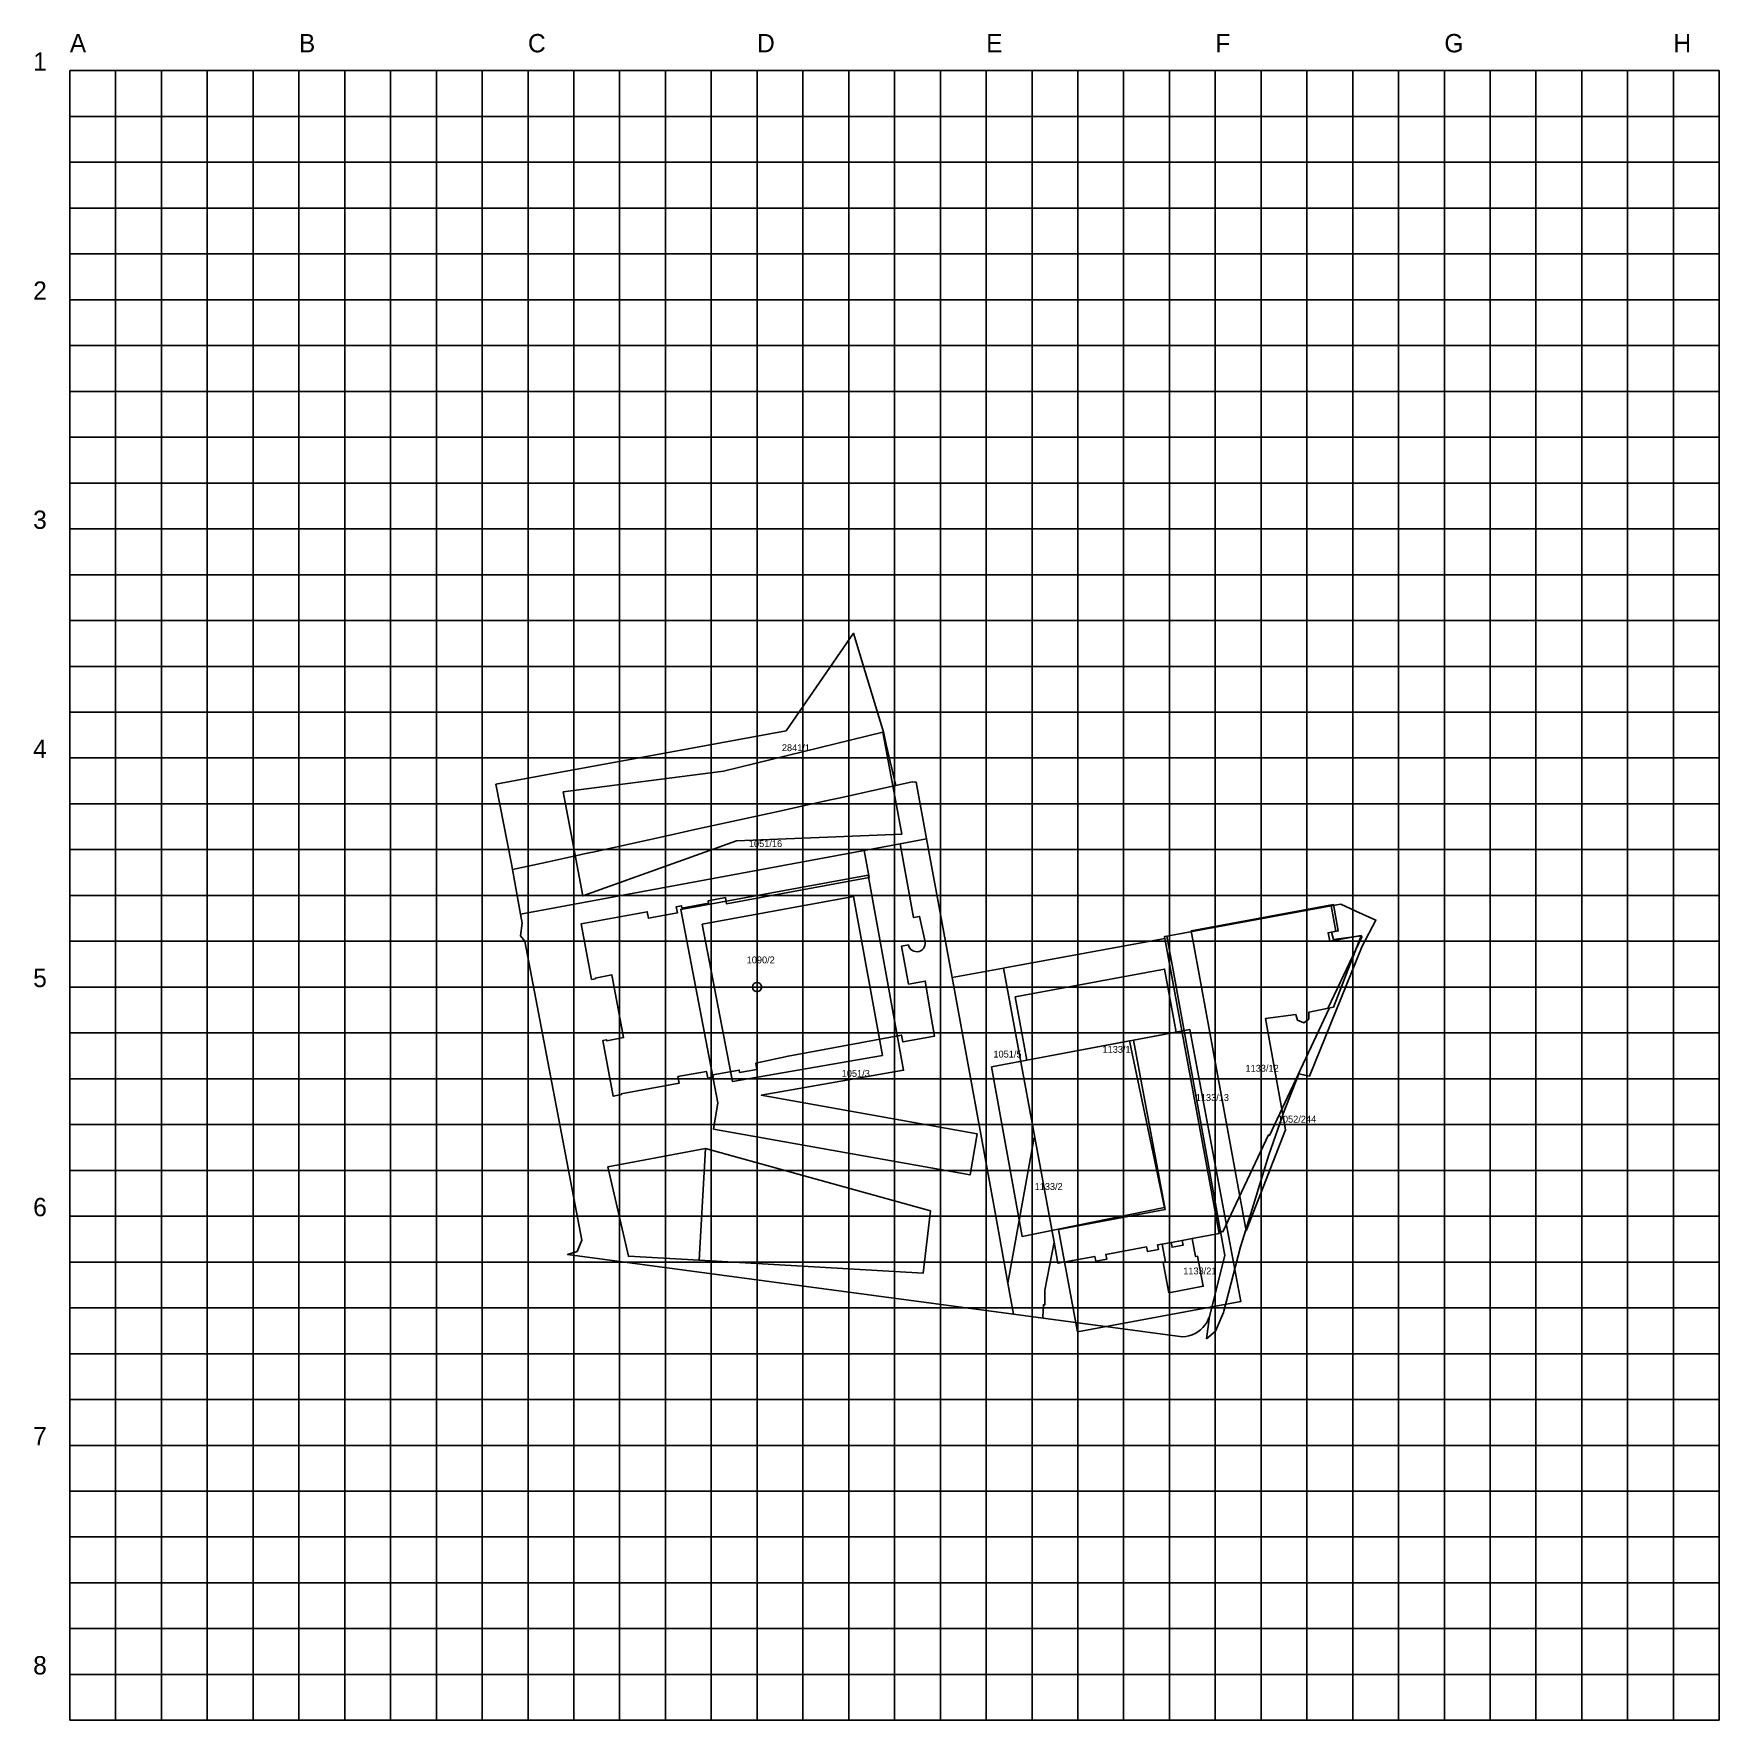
# Model space of a CAD drawing. Header units: metres. Extents: x -158 to 210, y -160 to 208.
import ezdxf

# ---------------------------------------------------------------- set-up
doc = ezdxf.new("R2010")
doc.units = ezdxf.units.M
for name, color, linetype in [('FOOTPRINT', 5, 'Continuous'), ('GRID_MAJOR', 2, 'Continuous'), ('GRID_MINOR', 8, 'Continuous'), ('GRID_TEXT', 2, 'Continuous'), ('ORIGIN', 1, 'Continuous'), ('PARCEL_OFFICIAL', 6, 'Continuous'), ('PARCEL_TEXT', 6, 'Continuous')]:
    doc.layers.add(name, color=color, linetype=linetype)

msp = doc.modelspace()

# ---------------------------------------------------------------- linework, layer by layer
at = {"layer": 'FOOTPRINT'}
for points in [[(-42.29, 42.65), (-38.05, 19.89), (-4.47, 31.91), (31.58, 33.37), (27.42, 55.64), (-7.31, 47.16)], [(48, -32), (0.89, -23.59), (31.99, -18.14), (24.27, 24.46), (-16.67, 16.95), (-8.54, -25.22), (-9.5, -31), (46.5, -41)], [(-11.98, 13.74), (-5.35, -20.62), (27.34, -14.89), (21.05, 19.8)], [(94.76, 12.3), (106.73, -53.17), (115.34, -31.18), (110.95, -6.87), (117.57, -5.99), (117.94, -7.24), (119.35, -7.83), (120.42, -6.96), (120.4, -5.47), (125.83, -4.35), (131.87, 11.17), (125.78, 10.41), (125.39, 12.02), (126.85, 12.26), (125.82, 18.02)], [(58.9, -15.92), (91.44, -9.85), (88.94, 3.92), (56.34, -2.15)], [(69.96, -75.24), (105.6, -68.59), (94.48, -9.26), (82.15, -11.58), (89.04, -48.54), (65.79, -52.87)], [(51.169, -17.398), (57.84, -54.42), (88.95, -48.07), (81.29, -11.74)], [(-32.57, -39.21), (-28.08, -58.73), (-12.67, -59.62), (-11.26, -35.24)], [(-11.26, -35.24), (-12.67, -59.62), (36.23, -62.45), (37.83, -48.86)]]:
    msp.add_lwpolyline(points, close=True, dxfattribs=at)
at = {"layer": 'GRID_MAJOR'}
for p, q in [((-150, -160), (-150, 200)), ((-150, 200), (210, 200)), ((-100, -160), (-100, 200)), ((-50, -160), (-50, 200)), ((0, -160), (0, 200)), ((50, -160), (50, 200)), ((100, -160), (100, 200)), ((150, -160), (150, 200)), ((200, -160), (200, 200)), ((-150, 150), (210, 150)), ((-150, 100), (210, 100)), ((-150, 50), (210, 50)), ((-150, 0), (210, 0)), ((-150, -50), (210, -50)), ((-150, -100), (210, -100)), ((-150, -150), (210, -150))]:
    msp.add_line(p, q, dxfattribs=at)
at = {"layer": 'GRID_MINOR'}
for p, q in [((-140, -160), (-140, 200)), ((-130, -160), (-130, 200)), ((-120, -160), (-120, 200)), ((-110, -160), (-110, 200)), ((-90, -160), (-90, 200)), ((-80, -160), (-80, 200)), ((-70, -160), (-70, 200)), ((-60, -160), (-60, 200)), ((-40, -160), (-40, 200)), ((-30, -160), (-30, 200)), ((-20, -160), (-20, 200)), ((-10, -160), (-10, 200)), ((10, -160), (10, 200)), ((20, -160), (20, 200)), ((30, -160), (30, 200)), ((40, -160), (40, 200)), ((60, -160), (60, 200)), ((70, -160), (70, 200)), ((80, -160), (80, 200)), ((90, -160), (90, 200)), ((110, -160), (110, 200)), ((120, -160), (120, 200)), ((130, -160), (130, 200)), ((140, -160), (140, 200)), ((160, -160), (160, 200)), ((170, -160), (170, 200)), ((180, -160), (180, 200)), ((190, -160), (190, 200)), ((210, -160), (210, 200)), ((-150, 190), (210, 190)), ((-150, 180), (210, 180)), ((-150, 170), (210, 170)), ((-150, 160), (210, 160)), ((-150, 140), (210, 140)), ((-150, 130), (210, 130)), ((-150, 120), (210, 120)), ((-150, 110), (210, 110)), ((-150, 90), (210, 90)), ((-150, 80), (210, 80)), ((-150, 70), (210, 70)), ((-150, 60), (210, 60)), ((-150, 40), (210, 40)), ((-150, 30), (210, 30)), ((-150, 20), (210, 20)), ((-150, 10), (210, 10)), ((-150, -10), (210, -10)), ((-150, -20), (210, -20)), ((-150, -30), (210, -30)), ((-150, -40), (210, -40)), ((-150, -60), (210, -60)), ((-150, -70), (210, -70)), ((-150, -80), (210, -80)), ((-150, -90), (210, -90)), ((-150, -110), (210, -110)), ((-150, -120), (210, -120)), ((-150, -130), (210, -130)), ((-150, -140), (210, -140)), ((-150, -160), (210, -160))]:
    msp.add_line(p, q, dxfattribs=at)
at = {"layer": 'ORIGIN'}
msp.add_circle((0, 0), 1, dxfattribs=at)
at = {"layer": 'PARCEL_OFFICIAL'}
for points in [[(-37.066, 29.205), (-35.851, 29.472), (-19.349, 33.102), (-13.578, 34.37), (5.229, 38.488), (9.422, 39.417), (13.391, 40.285), (14.675, 40.563), (18.507, 41.402), (28.874, 43.684), (30.256, 43.985), (28.205, 52.96), (27.649, 55.388), (23.61, 68.774), (21.056, 77.226), (6.328, 55.911), (-25.722, 50.024), (-47.238, 46.079), (-56.985, 44.285), (-53.609, 26.912), (-53.363, 25.633), (-49.991, 26.369), (-45.916, 27.272), (-38.683, 28.851)], [(31.243, 31.29), (36.982, 32.351), (34.696, 44.726), (34.431, 44.751), (33.831, 44.779), (30.256, 43.985), (28.874, 43.684), (18.507, 41.402), (14.675, 40.563), (13.391, 40.285), (9.422, 39.417), (5.229, 38.488), (-13.578, 34.37), (-19.349, 33.102), (-35.851, 29.472), (-37.066, 29.205), (-38.683, 28.851), (-45.916, 27.272), (-49.991, 26.369), (-53.363, 25.633), (-51.659, 15.954), (23.386, 29.837)], [(-51.633, 11.203), (-50.663, 10.024), (-38.27, -55.203), (-39.294, -57.665), (-41.37, -58.354), (9.664, -65.223), (55.929, -71.395), (54.728, -64.635), (51.993, -49.213), (42.555, 2.075), (36.982, 32.351), (31.243, 31.29), (34.162, 15.186), (35.451, 15.424), (36.67, 9.857), (36.692, 9.477), (36.634, 9.095), (36.5, 8.744), (36.292, 8.422), (36.026, 8.154), (35.712, 7.939), (35.358, 7.799), (34.984, 7.728), (34.598, 7.746), (34.232, 7.837), (33.887, 8.001), (33.583, 8.232), (33.341, 8.522), (33.154, 8.849), (33.043, 9.218), (31.527, 8.939), (33.068, 0.661), (36.711, 1.333), (38.316, -8.219), (38.748, -10.703), (31.825, -11.967), (31.55, -10.481), (14.648, -13.62), (6.781, -15.064), (-0.269, -16.578), (-0.021, -17.947), (-3.815, -18.62), (-3.905, -18.107), (-9.69, -19.134), (-9.599, -19.647), (-10.781, -19.86), (-11.055, -18.383), (-17.29, -19.512), (-17.026, -20.99), (-29.643, -23.279), (-29.618, -23.467), (-31.396, -23.822), (-33.664, -11.646), (-32.847, -11.494), (-32.81, -11.691), (-29.148, -11.016), (-31.671, 2.649), (-35.324, 1.976), (-35.302, 1.817), (-36.129, 1.663), (-38.377, 13.842), (-23.956, 16.449), (-23.701, 15.03), (-17.401, 16.198), (-17.654, 17.527), (-16.483, 17.748), (-16.392, 17.235), (-10.595, 18.315), (-10.695, 18.826), (-6.925, 19.525), (-6.679, 18.176), (24.479, 23.941), (23.386, 29.837), (-51.659, 15.954), (-51.307, 13.973)], [(14.648, -13.62), (31.55, -10.481), (31.825, -11.967), (38.748, -10.703), (38.316, -8.219), (36.711, 1.333), (33.068, 0.661), (31.527, 8.939), (33.043, 9.218), (33.154, 8.849), (33.341, 8.522), (33.583, 8.232), (33.887, 8.001), (34.232, 7.837), (34.598, 7.746), (34.984, 7.728), (35.358, 7.799), (35.712, 7.939), (36.026, 8.154), (36.292, 8.422), (36.5, 8.744), (36.634, 9.095), (36.692, 9.477), (36.67, 9.857), (35.451, 15.424), (34.162, 15.186), (31.243, 31.29), (23.386, 29.837), (24.479, 23.941), (-6.679, 18.176), (-6.925, 19.525), (-10.695, 18.826), (-10.595, 18.315), (-16.392, 17.235), (-16.483, 17.748), (-17.654, 17.527), (-17.401, 16.198), (-23.701, 15.03), (-23.956, 16.449), (-38.377, 13.842), (-36.129, 1.663), (-35.302, 1.817), (-35.324, 1.976), (-31.671, 2.649), (-29.148, -11.016), (-32.81, -11.691), (-32.847, -11.494), (-33.664, -11.646), (-31.396, -23.822), (-29.618, -23.467), (-29.643, -23.279), (-17.026, -20.99), (-17.29, -19.512), (-11.055, -18.383), (-10.781, -19.86), (-9.599, -19.647), (-9.69, -19.134), (-3.905, -18.107), (-3.815, -18.62), (-0.021, -17.947), (-0.269, -16.578), (6.781, -15.064)], [(125.294, 17.712), (91.02, 11.408), (89.444, 11.121), (90.802, 3.666), (101.15, -53.362), (101.366, -53.322), (101.656, -53.373), (111.618, -32.269), (111.824, -32.372), (124.864, -4.657), (124.649, -4.555), (132.01, 11.003), (131.836, 11.241), (124.97, 10.005), (124.605, 11.853), (126.325, 12.19)], [(98.05, -76.723), (100.078, -75.102), (101.795, -70.99), (101.867, -70.707), (105.478, -56.654), (106.686, -52.955), (111.703, -36.568), (115.115, -26.862), (118.04, -19.495), (118.272, -18.908), (120.551, -19.402), (132.057, 8.899), (135.055, 14.631), (130.686, 16.605), (127.381, 18.1), (125.294, 17.712), (126.325, 12.19), (124.605, 11.853), (124.97, 10.005), (131.836, 11.241), (132.01, 11.003), (124.649, -4.555), (124.864, -4.657), (111.824, -32.372), (111.618, -32.269), (101.656, -53.373), (101.366, -53.322), (101.15, -53.362), (102.098, -58.572), (98.729, -71.895)], [(64.814, -55.679), (62.806, -66.12), (62.811, -69.319), (62.508, -69.32), (62.354, -72.017), (62.449, -72.266), (92.867, -76.325), (93.573, -76.248), (94.26, -76.103), (94.936, -75.879), (95.581, -75.578), (96.187, -75.213), (96.755, -74.791), (97.274, -74.306), (97.735, -73.768), (98.128, -73.179), (98.467, -72.557), (98.729, -71.895), (102.098, -58.572), (101.15, -53.362), (90.802, 3.666), (89.444, 11.121), (88.902, 11.027), (88.976, 10.633), (100.815, -53.791), (94.976, -54.866), (95.711, -58.813), (96.144, -58.734), (97.367, -65.289), (89.867, -66.683), (88.66, -60.105), (89.113, -60.022), (88.39, -56.084), (87.406, -56.269), (87.588, -57.294), (85.215, -57.731), (85.024, -56.708), (76.113, -58.346), (76.305, -59.379), (73.903, -59.821), (73.71, -58.787), (65.647, -60.278)], [(53.789, 4.143), (60.644, -32.821), (64.814, -55.679), (65.647, -60.278), (73.71, -58.787), (73.903, -59.821), (76.305, -59.379), (76.113, -58.346), (85.024, -56.708), (85.215, -57.731), (87.588, -57.294), (87.406, -56.269), (88.39, -56.084), (90.379, -55.72), (92.791, -55.267), (94.976, -54.866), (100.815, -53.791), (88.976, 10.633), (54.065, 4.191)], [(60.644, -32.821), (53.789, 4.143), (42.555, 2.075), (51.993, -49.213), (54.728, -64.635), (60.477, -32.854)], [(55.929, -71.395), (62.449, -72.266), (62.354, -72.017), (62.508, -69.32), (62.811, -69.319), (62.806, -66.12), (64.814, -55.679), (60.644, -32.821), (60.477, -32.854), (54.728, -64.635)], [(88.39, -56.084), (89.113, -60.022), (88.66, -60.105), (89.867, -66.683), (97.367, -65.289), (96.144, -58.734), (95.711, -58.813), (94.976, -54.866), (92.791, -55.267), (92.987, -56.331), (90.576, -56.783), (90.379, -55.72)]]:
    msp.add_lwpolyline(points, close=True, dxfattribs=at)

# ---------------------------------------------------------------- texts
at = {"layer": 'GRID_TEXT'}
for s, p in [('A', (-150, 204)), ('B', (-100, 204)), ('C', (-50, 204)), ('D', (0, 204)), ('E', (50, 204)), ('F', (100, 204)), ('G', (150, 204)), ('H', (200, 204)), ('1', (-158, 200)), ('2', (-158, 150)), ('3', (-158, 100)), ('4', (-158, 50)), ('5', (-158, 0)), ('6', (-158, -50)), ('7', (-158, -100)), ('8', (-158, -150))]:
    msp.add_text(s, height=4, dxfattribs=at).set_placement(p)
at = {"layer": 'PARCEL_TEXT'}
for s, p in [('2841/1', (5.405, 51.492)), ('1051/16', (-1.787, 30.563)), ('1090/2', (-2.277, 5.188)), ('1051/5', (51.587, -15.373)), ('1133/1', (75.391, -14.339)), ('1051/3', (18.464, -19.579)), ('1133/12', (106.593, -18.463)), ('1133/13', (95.736, -24.848)), ('1052/244', (113.655, -29.566)), ('1133/2', (60.572, -44.267)), ('1133/21', (93.01, -62.697))]:
    msp.add_text(s, height=1.5, dxfattribs=at).set_placement(p)

doc.saveas('drawing.dxf')
